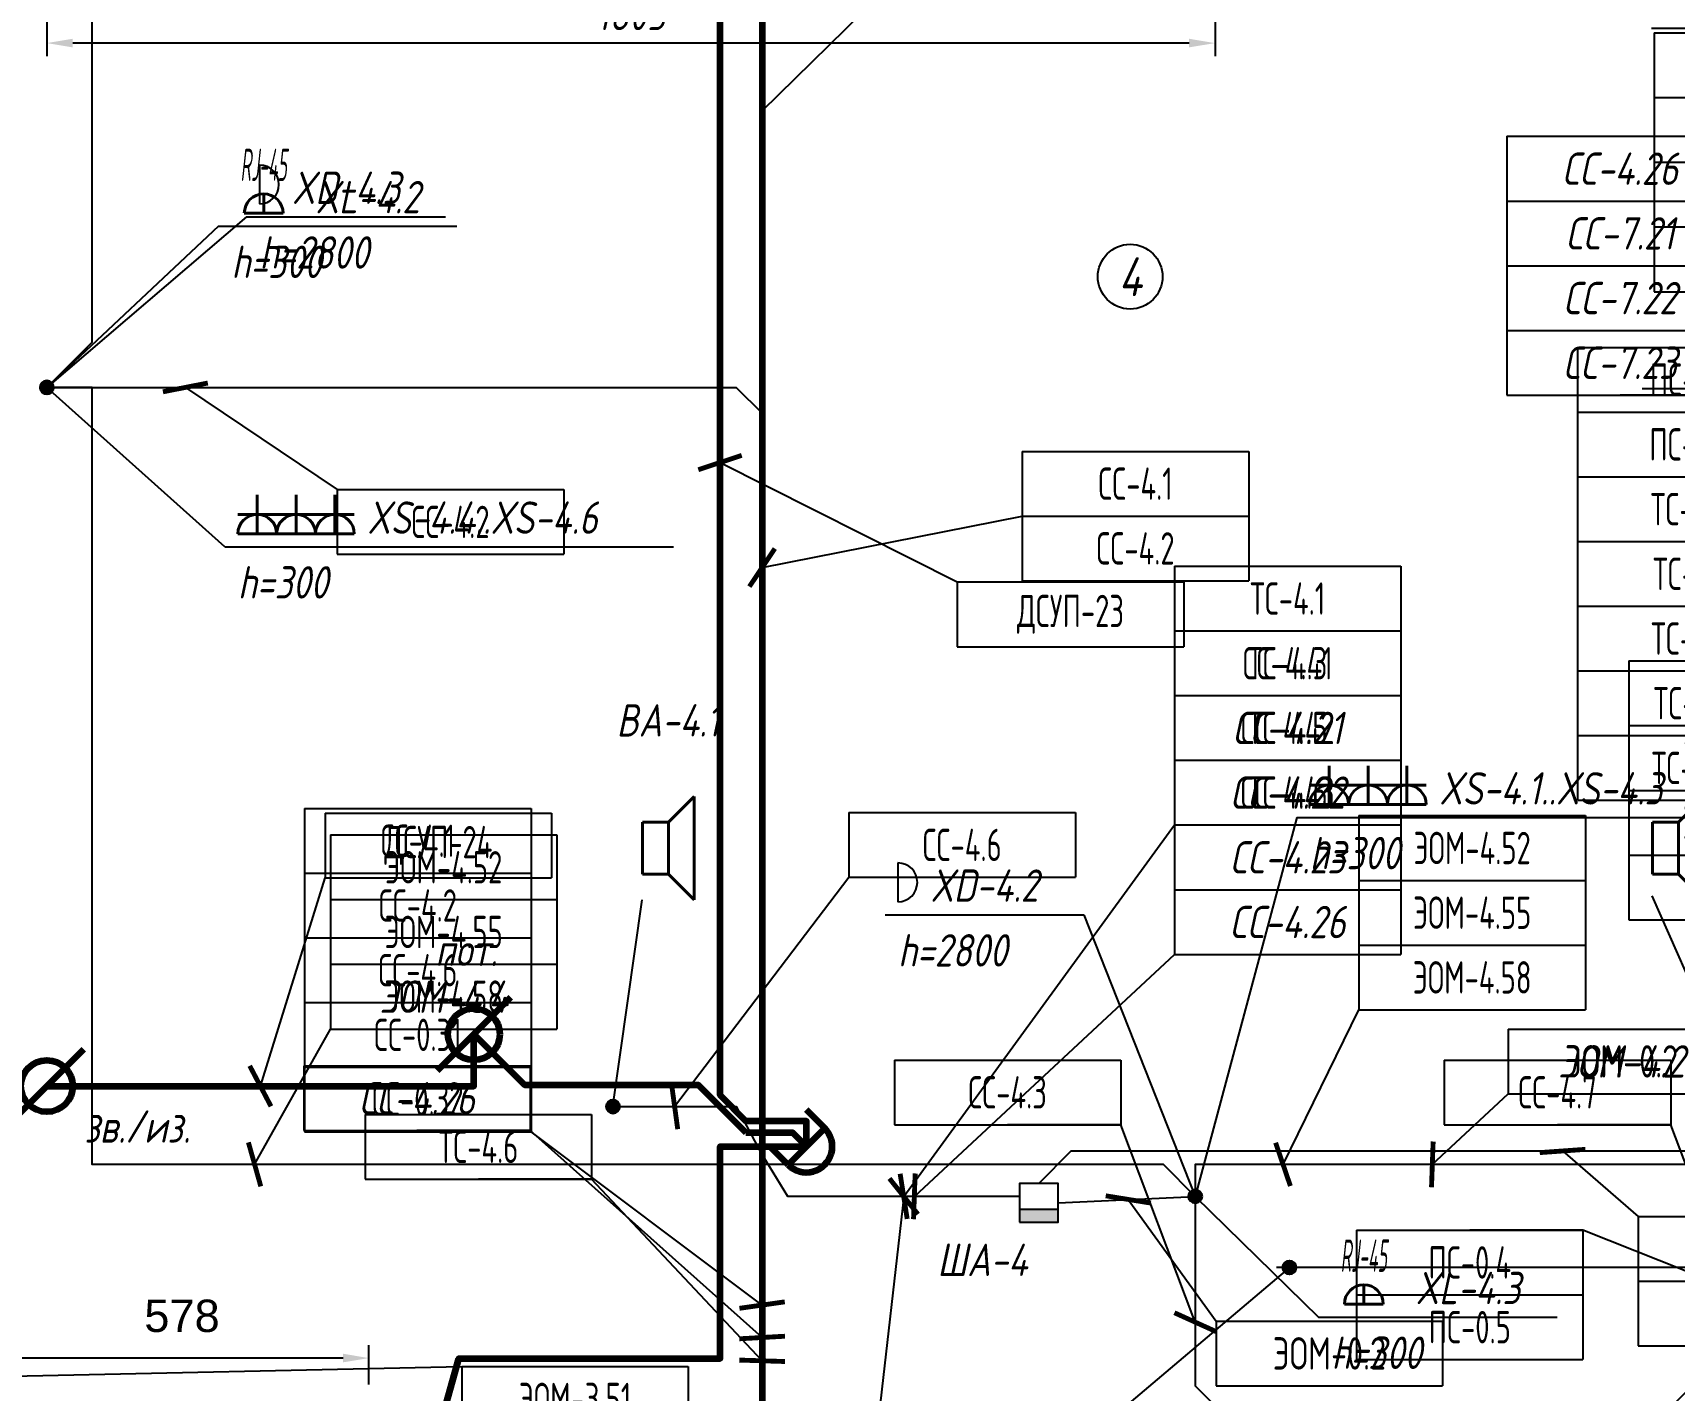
# Model space of a CAD drawing. Header units: millimetres. Extents: x -14566 to 16488, y -7315 to 17206.
# Drawn here: x 8930 to 11466, y 10080 to 12178 of the extents above; entities that cross this region are included whole.
import ezdxf
from ezdxf.enums import TextEntityAlignment as Align

# ---------------------------------------------------------------- set-up
doc = ezdxf.new("R2010")
doc.units = ezdxf.units.MM
for name, color, linetype in [('01 Экспликация', 7, 'Continuous'), ('02 Розетки', 7, 'Continuous'), ('03 Стационарное ЭО', 7, 'Continuous'), ('04 Освещение', 7, 'Continuous'), ('05 Слаботочка', 7, 'Continuous'), ('06 Авт-ка климата', 7, 'Continuous'), ('07 Авт-ка общая', 7, 'Continuous'), ('08 Пож. и техн. сигн.', 7, 'Continuous'), ('09 ДСУП', 7, 'Continuous'), ('10 Привязка', 7, 'Continuous'), ('12 Трассы и коробки 220', 7, 'Continuous'), ('13 Трассы и коробки слаботочки', 7, 'Continuous'), ('14 Лотки', 7, 'Continuous')]:
    doc.layers.add(name, color=color, linetype=linetype)
doc.styles.add('GOST typeA', font='')
doc.styles.get("Standard").update_dxf_attribs({"font": 'arial.ttf'})
doc.styles.add('ГОСТ-ISOCPEUR', font='isocpeui.ttf', dxfattribs={"width": 0.8})
doc.styles.get('GOST typeA').set_extended_font_data('GOST type A')
doc.linetypes.add('220V_LINE', pattern='A,0.2,-0.05,["~220V",Standard,S=0.1,R=0,X=0,Y=-0.05],-0.4,0.1', length=0.75)
doc.dimstyles.new('ISO-25', dxfattribs={"dimtxt": 2.5, "dimasz": 2.5, "dimexe": 1.25, "dimexo": 0.625, "dimtad": 1, "dimtxsty": 'Standard', "dimcen": 2.5, "dimadec": 0, "dimazin": 0, "dimtfac": 1, "dimtmove": 0, "dimatfit": 3, "dimfxl": 1, "dimarcsym": 0})

# ---------------------------------------------------------------- blocks, each defined once
blk = doc.blocks.new('громкоговоритель')
at = {"color": 0, "lineweight": -2}
for p, q in [((2, 2), (4, 4)), ((4, 4), (4, -4)), ((0, -2), (0, 2)), ((0, 2), (2, 2)), ((2, 2), (2, -2)), ((2, -2), (0, -2)), ((2, -2), (4, -4))]:
    blk.add_line(p, q, dxfattribs=at)
blk = doc.blocks.new('шкаф')
blk.add_hatch(color=256).paths.add_polyline_path([(3, 0), (3, 1), (0, 1), (0, 0)])
blk.add_line((0, 1), (3, 1))
blk.add_lwpolyline([(0, 0), (3, 0), (3, 3), (0, 3)], close=True)
blk = doc.blocks.new('розетка скрытая трехполюсная')
at = {"color": 0, "lineweight": -2}
for p, q in [((0, 0), (0, 3)), ((-1.5, 1.5), (1.5, 1.5)), ((-1.5, 0), (1.5, 0))]:
    blk.add_line(p, q, dxfattribs=at)
blk.add_arc((0, 0), 1.5, 0, 180, dxfattribs=at)
blk = doc.blocks.new('розетка RJ-45')
at = {"color": 0, "lineweight": -2}
for p, q in [((0, 0), (0, 1.5)), ((-1.5, 0), (1.5, 0))]:
    blk.add_line(p, q, dxfattribs=at)
blk.add_arc((0, 0), 1.5, 0, 180, dxfattribs=at)
at = {"color": 0, "lineweight": -2, "style": 'ГОСТ-ISOCPEUR', "width": 0.4}
blk.add_text('RJ-45', height=2.5, dxfattribs=at).set_placement((0, 2.5), align=Align.CENTER)
blk = doc.blocks.new('коробка коммутационная')
at = {"color": 0}
blk.add_line((0, 3), (0, 0), dxfattribs=at)
blk.add_arc((0, 1.5), 1.5, 270, 90, dxfattribs=at)
blk = doc.blocks.new('*T139')
at = {"layer": '02 Розетки', "color": 0, "lineweight": -2}
for p, q in [((0, 0), (350, 0)), ((0, 0), (0, -100)), ((350, 0), (350, -100)), ((0, -100), (350, -100))]:
    blk.add_line(p, q, dxfattribs=at)
at = {"layer": '02 Розетки', "color": 0, "insert": (175, -50), "char_height": 50, "width": 330, "attachment_point": 5, "style": 'ГОСТ-ISOCPEUR'}
blk.add_mtext('{ЭОМ-4.2}', dxfattribs=at)
blk = doc.blocks.new('*T140')
at = {"layer": '02 Розетки', "color": 0, "lineweight": -2}
for p, q in [((0, 0), (350, 0)), ((0, 0), (0, -100)), ((350, 0), (350, -100)), ((0, -100), (350, -100))]:
    blk.add_line(p, q, dxfattribs=at)
at = {"layer": '02 Розетки', "color": 0, "insert": (175, -50), "char_height": 50, "width": 330, "attachment_point": 5, "style": 'ГОСТ-ISOCPEUR'}
blk.add_mtext('{ЭОМ-4.4}', dxfattribs=at)
blk = doc.blocks.new('*T173')
at = {"layer": '03 Стационарное ЭО', "color": 0, "lineweight": -2}
for p, q in [((0, 0), (350, 0)), ((0, 0), (0, -100)), ((350, 0), (350, -100)), ((0, -100), (350, -100))]:
    blk.add_line(p, q, dxfattribs=at)
at = {"layer": '03 Стационарное ЭО', "color": 0, "insert": (175, -50), "char_height": 50, "width": 330, "attachment_point": 5, "style": 'GOST typeA'}
blk.add_mtext('{\\W0.9;ЭОМ-0.2}', dxfattribs=at)
blk = doc.blocks.new('*T190')
at = {"layer": '04 Освещение', "color": 0, "lineweight": -2}
for p, q in [((0, 0), (350, 0)), ((0, 0), (0, -500)), ((350, 0), (350, -500)), ((0, -100), (350, -100)), ((0, -200), (350, -200)), ((0, -300), (350, -300)), ((0, -400), (350, -400)), ((0, -500), (350, -500))]:
    blk.add_line(p, q, dxfattribs=at)
at = {"layer": '04 Освещение', "color": 0, "char_height": 50, "width": 330, "attachment_point": 5, "style": 'GOST typeA'}
for s, insert in [('{\\W0.8;ЭОМ-3.51}', (175, -50)), ('{\\W0.8;ЭОМ-3.60}', (175, -150)), ('{\\W0.8;ЭОМ-3.61}', (175, -250)), ('{\\W0.8;ЭОМ-9.51}', (175, -350)), ('{\\W0.8;ЭОМ-9.53}', (175, -450))]:
    blk.add_mtext(s, dxfattribs=dict(at, insert=insert))
blk = doc.blocks.new('*T200')
at = {"layer": '04 Освещение', "color": 0, "lineweight": -2}
for p, q in [((0, 0), (350, 0)), ((0, 0), (0, -300)), ((350, 0), (350, -300)), ((0, -100), (350, -100)), ((0, -200), (350, -200)), ((0, -300), (350, -300))]:
    blk.add_line(p, q, dxfattribs=at)
at = {"layer": '04 Освещение', "color": 0, "char_height": 50, "width": 330, "attachment_point": 5, "style": 'GOST typeA'}
for s, insert in [('{\\W0.8;ЭОМ-4.52}', (175, -50)), ('{\\W0.8;ЭОМ-4.55}', (175, -150)), ('{\\W0.8;ЭОМ-4.58}', (175, -250))]:
    blk.add_mtext(s, dxfattribs=dict(at, insert=insert))
blk = doc.blocks.new('*T201')
at = {"layer": '04 Освещение', "color": 0, "lineweight": -2}
for p, q in [((0, 0), (350, 0)), ((0, 0), (0, -300)), ((350, 0), (350, -300)), ((0, -100), (350, -100)), ((0, -200), (350, -200)), ((0, -300), (350, -300))]:
    blk.add_line(p, q, dxfattribs=at)
at = {"layer": '04 Освещение', "color": 0, "char_height": 50, "width": 330, "attachment_point": 5, "style": 'GOST typeA'}
for s, insert in [('{\\W0.8;ЭОМ-4.52}', (175, -50)), ('{\\W0.8;ЭОМ-4.55}', (175, -150)), ('{\\W0.8;ЭОМ-4.58}', (175, -250))]:
    blk.add_mtext(s, dxfattribs=dict(at, insert=insert))
blk = doc.blocks.new('*T203')
at = {"layer": '04 Освещение', "color": 0, "lineweight": -2}
for p, q in [((0, 0), (350, 0)), ((0, 0), (0, -400)), ((350, 0), (350, -400)), ((0, -100), (350, -100)), ((0, -200), (350, -200)), ((0, -300), (350, -300)), ((0, -400), (350, -400))]:
    blk.add_line(p, q, dxfattribs=at)
at = {"layer": '04 Освещение', "color": 0, "char_height": 50, "width": 330, "attachment_point": 5, "style": 'GOST typeA'}
for s, insert in [('{\\W0.8;ЭОМ-4.51}', (175, -50)), ('{\\W0.8;ЭОМ-4.53}', (175, -150)), ('{\\W0.8;ЭОМ-4.56}', (175, -250)), ('{\\W0.8;ЭОМ-4.60}', (175, -350))]:
    blk.add_mtext(s, dxfattribs=dict(at, insert=insert))
blk = doc.blocks.new('*T232')
at = {"layer": '04 Освещение', "color": 0, "lineweight": -2}
for p, q in [((0, 0), (350, 0)), ((0, 0), (0, -400)), ((350, 0), (350, -400)), ((0, -100), (350, -100)), ((0, -200), (350, -200)), ((0, -300), (350, -300)), ((0, -400), (350, -400))]:
    blk.add_line(p, q, dxfattribs=at)
at = {"layer": '04 Освещение', "color": 0, "char_height": 50, "width": 330, "attachment_point": 5, "style": 'GOST typeA'}
for s, insert in [('{\\W0.8;ЭОМ-4.51}', (175, -50)), ('{\\W0.8;ЭОМ-4.53}', (175, -150)), ('{\\W0.8;ЭОМ-4.59}', (175, -250)), ('{\\W0.8;ЭОМ-4.60}', (175, -350))]:
    blk.add_mtext(s, dxfattribs=dict(at, insert=insert))
blk = doc.blocks.new('*T248')
at = {"layer": '03 Стационарное ЭО', "color": 0, "lineweight": -2}
for p, q in [((0, 0), (350, 0)), ((0, 0), (0, -100)), ((350, 0), (350, -100)), ((0, -100), (350, -100))]:
    blk.add_line(p, q, dxfattribs=at)
at = {"layer": '03 Стационарное ЭО', "color": 0, "insert": (175, -50), "char_height": 50, "width": 330, "attachment_point": 5, "style": 'GOST typeA'}
blk.add_mtext('{\\W0.9;ЭОМ-0.2}', dxfattribs=at)
blk = doc.blocks.new('*T258')
at = {"layer": '07 Авт-ка общая', "color": 0, "lineweight": -2}
for p, q in [((0, 0), (350, 0)), ((0, 0), (0, -300)), ((350, 0), (350, -300)), ((0, -100), (350, -100)), ((0, -200), (350, -200)), ((0, -300), (350, -300))]:
    blk.add_line(p, q, dxfattribs=at)
at = {"layer": '07 Авт-ка общая', "color": 0, "char_height": 50, "width": 330, "attachment_point": 5, "style": 'GOST typeA'}
for s, insert in [('{\\W0.8;СС-4.41}', (175, -50)), ('{\\W0.8;СС-4.42}', (175, -150)), ('{\\W0.8;СС-4.43}', (175, -250))]:
    blk.add_mtext(s, dxfattribs=dict(at, insert=insert))
blk = doc.blocks.new('*T280')
at = {"layer": '06 Авт-ка климата', "color": 0, "lineweight": -2}
for p, q in [((0, 0), (350, 0)), ((0, 0), (0, -400)), ((350, 0), (350, -400)), ((0, -100), (350, -100)), ((0, -200), (350, -200)), ((0, -300), (350, -300)), ((0, -400), (350, -400))]:
    blk.add_line(p, q, dxfattribs=at)
at = {"layer": '06 Авт-ка климата', "color": 0, "char_height": 50, "width": 330, "attachment_point": 5, "style": 'ГОСТ-ISOCPEUR'}
for s, insert in [('{СС-4.21}', (175, -50)), ('{СС-4.22}', (175, -150)), ('{СС-4.23}', (175, -250)), ('{СС-4.26}', (175, -350))]:
    blk.add_mtext(s, dxfattribs=dict(at, insert=insert))
blk = doc.blocks.new('*T282')
at = {"layer": '06 Авт-ка климата', "color": 0, "lineweight": -2}
for p, q in [((0, 0), (350, 0)), ((0, 0), (0, -400)), ((350, 0), (350, -400)), ((0, -100), (350, -100)), ((0, -200), (350, -200)), ((0, -300), (350, -300)), ((0, -400), (350, -400))]:
    blk.add_line(p, q, dxfattribs=at)
at = {"layer": '06 Авт-ка климата', "color": 0, "char_height": 50, "width": 330, "attachment_point": 5, "style": 'ГОСТ-ISOCPEUR'}
for s, insert in [('{СС-4.26}', (175, -50)), ('{СС-7.21}', (175, -150)), ('{СС-7.22}', (175, -250)), ('{СС-7.23}', (175, -350))]:
    blk.add_mtext(s, dxfattribs=dict(at, insert=insert))
blk = doc.blocks.new('*T309')
at = {"layer": '06 Авт-ка климата', "color": 0, "lineweight": -2}
for p, q in [((0, 0), (350, 0)), ((0, 0), (0, -200)), ((350, 0), (350, -200)), ((0, -100), (350, -100)), ((0, -200), (350, -200))]:
    blk.add_line(p, q, dxfattribs=at)
at = {"layer": '06 Авт-ка климата', "color": 0, "char_height": 50, "width": 330, "attachment_point": 5, "style": 'ГОСТ-ISOCPEUR'}
for s, insert in [('{СС-4.24}', (175, -50)), ('{СС-4.25}', (175, -150))]:
    blk.add_mtext(s, dxfattribs=dict(at, insert=insert))
blk = doc.blocks.new('*T311')
at = {"layer": '06 Авт-ка климата', "color": 0, "lineweight": -2}
for p, q in [((0, 0), (350, 0)), ((0, 0), (0, -100)), ((350, 0), (350, -100)), ((0, -100), (350, -100))]:
    blk.add_line(p, q, dxfattribs=at)
at = {"layer": '06 Авт-ка климата', "color": 0, "insert": (175, -50), "char_height": 50, "width": 330, "attachment_point": 5, "style": 'ГОСТ-ISOCPEUR'}
blk.add_mtext('{СС-4.26}', dxfattribs=at)
blk = doc.blocks.new('*T351')
at = {"layer": '05 Слаботочка', "color": 0, "lineweight": -2}
for p, q in [((0, 0), (350, 0)), ((0, 0), (0, -200)), ((350, 0), (350, -200)), ((0, -100), (350, -100)), ((0, -200), (350, -200))]:
    blk.add_line(p, q, dxfattribs=at)
at = {"layer": '05 Слаботочка', "color": 0, "char_height": 50, "width": 330, "attachment_point": 5, "style": 'GOST typeA'}
for s, insert in [('{\\W0.8;СС-4.1}', (175, -50)), ('{\\W0.8;СС-4.2}', (175, -150))]:
    blk.add_mtext(s, dxfattribs=dict(at, insert=insert))
blk = doc.blocks.new('*T352')
at = {"layer": '05 Слаботочка', "color": 0, "lineweight": -2}
for p, q in [((0, 0), (350, 0)), ((0, 0), (0, -500)), ((350, 0), (350, -500)), ((0, -100), (350, -100)), ((0, -200), (350, -200)), ((0, -300), (350, -300)), ((0, -400), (350, -400)), ((0, -500), (350, -500))]:
    blk.add_line(p, q, dxfattribs=at)
at = {"layer": '05 Слаботочка', "color": 0, "char_height": 50, "width": 330, "attachment_point": 5, "style": 'GOST typeA'}
for s, insert in [('{\\W0.8;СС-4.1}', (175, -50)), ('{\\W0.8;СС-4.2}', (175, -150)), ('{\\W0.8;СС-4.6}', (175, -250)), ('{\\W0.8;СС-0.31}', (175, -350)), ('{\\W0.8;СС-0.32}', (175, -450))]:
    blk.add_mtext(s, dxfattribs=dict(at, insert=insert))
blk = doc.blocks.new('*T353')
at = {"layer": '05 Слаботочка', "color": 0, "lineweight": -2}
for p, q in [((0, 0), (350, 0)), ((0, 0), (0, -100)), ((350, 0), (350, -100)), ((0, -100), (350, -100))]:
    blk.add_line(p, q, dxfattribs=at)
at = {"layer": '05 Слаботочка', "color": 0, "insert": (175, -50), "char_height": 50, "width": 330, "attachment_point": 5, "style": 'GOST typeA'}
blk.add_mtext('{\\W0.8;СС-4.2}', dxfattribs=at)
blk = doc.blocks.new('*T354')
at = {"layer": '05 Слаботочка', "color": 0, "lineweight": -2}
for p, q in [((0, 0), (350, 0)), ((0, 0), (0, -100)), ((350, 0), (350, -100)), ((0, -100), (350, -100))]:
    blk.add_line(p, q, dxfattribs=at)
at = {"layer": '05 Слаботочка', "color": 0, "insert": (175, -50), "char_height": 50, "width": 330, "attachment_point": 5, "style": 'GOST typeA'}
blk.add_mtext('{\\W0.8;СС-4.3}', dxfattribs=at)
blk = doc.blocks.new('*T407')
at = {"layer": '08 Пож. и техн. сигн.', "color": 0, "lineweight": -2}
for p, q in [((0, 0), (350, 0)), ((0, 0), (0, -400)), ((350, 0), (350, -400)), ((0, -100), (350, -100)), ((0, -200), (350, -200)), ((0, -300), (350, -300)), ((0, -400), (350, -400))]:
    blk.add_line(p, q, dxfattribs=at)
at = {"layer": '08 Пож. и техн. сигн.', "color": 0, "char_height": 50, "width": 330, "attachment_point": 5, "style": 'GOST typeA'}
for s, insert in [('{\\W0.8;ТС-4.1}', (175, -50)), ('{\\W0.8;ТС-4.3}', (175, -150)), ('{\\W0.8;ТС-4.5}', (175, -250)), ('{\\W0.8;ТС-4.6}', (175, -350))]:
    blk.add_mtext(s, dxfattribs=dict(at, insert=insert))
blk = doc.blocks.new('*T419')
at = {"layer": '08 Пож. и техн. сигн.', "color": 0, "lineweight": -2}
for p, q in [((0, 0), (350, 0)), ((0, 0), (0, -700)), ((350, 0), (350, -700)), ((0, -100), (350, -100)), ((0, -200), (350, -200)), ((0, -300), (350, -300)), ((0, -400), (350, -400)), ((0, -500), (350, -500)), ((0, -600), (350, -600)), ((0, -700), (350, -700))]:
    blk.add_line(p, q, dxfattribs=at)
at = {"layer": '08 Пож. и техн. сигн.', "color": 0, "char_height": 50, "width": 330, "attachment_point": 5, "style": 'GOST typeA'}
for s, insert in [('{\\W0.8;ПС-0.3}', (175, -50)), ('{\\W0.8;ПС-0.4}', (175, -150)), ('{\\W0.8;ТС-4.6}', (175, -250)), ('{\\W0.8;ТС-8.1}', (175, -350)), ('{\\W0.8;ТС-8.2}', (175, -450)), ('{\\W0.8;ТС-7.1}', (175, -550)), ('{\\W0.8;ТС-7.2}', (175, -650))]:
    blk.add_mtext(s, dxfattribs=dict(at, insert=insert))
blk = doc.blocks.new('*T425')
at = {"layer": '08 Пож. и техн. сигн.', "color": 0, "lineweight": -2}
for p, q in [((0, 0), (350, 0)), ((0, 0), (0, -200)), ((350, 0), (350, -200)), ((0, -100), (350, -100)), ((0, -200), (350, -200))]:
    blk.add_line(p, q, dxfattribs=at)
at = {"layer": '08 Пож. и техн. сигн.', "color": 0, "char_height": 50, "width": 330, "attachment_point": 5, "style": 'GOST typeA'}
for s, insert in [('{\\W0.8;ПС-0.4}', (175, -50)), ('{\\W0.8;ПС-0.5}', (175, -150))]:
    blk.add_mtext(s, dxfattribs=dict(at, insert=insert))
blk = doc.blocks.new('*T448')
at = {"layer": '08 Пож. и техн. сигн.', "color": 0, "lineweight": -2}
for p, q in [((0, 0), (350, 0)), ((0, 0), (0, -100)), ((350, 0), (350, -100)), ((0, -100), (350, -100))]:
    blk.add_line(p, q, dxfattribs=at)
at = {"layer": '08 Пож. и техн. сигн.', "color": 0, "insert": (175, -50), "char_height": 50, "width": 330, "attachment_point": 5, "style": 'GOST typeA'}
blk.add_mtext('{\\W0.8;ТС-4.6}', dxfattribs=at)
blk = doc.blocks.new('*D485')
at = {"layer": '14 Лотки', "color": 0, "lineweight": -2}
for p, q in [((8871.2, 10089.4), (8871.2, 10150.1)), ((9449, 10089.4), (9449, 10150.1)), ((9409, 10130.1), (8911.2, 10130.1))]:
    blk.add_line(p, q, dxfattribs=at)
at = {"layer": '14 Лотки', "color": 0}
for points in [[(8911.2, 10136.8), (8911.2, 10123.5), (8871.2, 10130.1)], [(9409, 10123.5), (9409, 10136.8), (9449, 10130.1)]]:
    blk.add_solid(points, dxfattribs=at)
at = {"layer": 'Defpoints', "color": 0, "transparency": 16777216}
for p in [(8871.2, 10130.1), (8871.2, 10089.4), (9449, 10089.4)]:
    blk.add_point(p, dxfattribs=at)
at = {"layer": '14 Лотки', "color": 0, "insert": (9160.1, 10195.1), "char_height": 50, "attachment_point": 5}
blk.add_mtext('578', dxfattribs=at)
blk = doc.blocks.new('*T495')
at = {"layer": '05 Слаботочка', "color": 0, "lineweight": -2}
for p, q in [((0, 0), (350, 0)), ((0, 0), (0, -100)), ((350, 0), (350, -100)), ((0, -100), (350, -100))]:
    blk.add_line(p, q, dxfattribs=at)
at = {"layer": '05 Слаботочка', "color": 0, "insert": (175, -50), "char_height": 50, "width": 330, "attachment_point": 5, "style": 'GOST typeA'}
blk.add_mtext('{\\W0.8;СС-4.6}', dxfattribs=at)
blk = doc.blocks.new('*D516')
at = {"layer": '04 Освещение', "color": 0, "lineweight": -2, "transparency": 16777216}
for p, q in [((8951.2, 12262.2), (8951.2, 12142.6)), ((10756.7, 12262.2), (10756.7, 12142.6)), ((10716.7, 12162.6), (8991.2, 12162.6))]:
    blk.add_line(p, q, dxfattribs=at)
at = {"layer": '04 Освещение', "color": 0, "transparency": 16777216}
for points in [[(8991.2, 12169.3), (8991.2, 12156), (8951.2, 12162.6)], [(10716.7, 12156), (10716.7, 12169.3), (10756.7, 12162.6)]]:
    blk.add_solid(points, dxfattribs=at)
at = {"layer": 'Defpoints', "color": 0, "transparency": 16777216}
for p in [(8951.2, 12262.2), (10756.7, 12262.2), (8951.2, 12162.6)]:
    blk.add_point(p, dxfattribs=at)
at = {"layer": '04 Освещение', "color": 0, "transparency": 16777216, "insert": (9854, 12207.6), "char_height": 50, "attachment_point": 5, "style": 'ГОСТ-ISOCPEUR'}
blk.add_mtext('1805', dxfattribs=at)
blk = doc.blocks.new('*T539')
at = {"layer": '05 Слаботочка', "color": 0, "lineweight": -2}
for p, q in [((0, 0), (350, 0)), ((0, 0), (0, -100)), ((350, 0), (350, -100)), ((0, -100), (350, -100))]:
    blk.add_line(p, q, dxfattribs=at)
at = {"layer": '05 Слаботочка', "color": 0, "insert": (175, -50), "char_height": 50, "width": 330, "attachment_point": 5, "style": 'GOST typeA'}
blk.add_mtext('{\\W0.8;СС-4.7}', dxfattribs=at)
blk = doc.blocks.new('зажим')
at = {"layer": '09 ДСУП', "color": 0, "lineweight": -2}
for p, q in [((28.3, 28.3), (0, 56.6)), ((28.3, 28.3), (-28.3, -28.3)), ((-28.3, -28.3), (-56.6, 0))]:
    blk.add_line(p, q, dxfattribs=at)
blk.add_arc((0, 0), 40, 225, 45, dxfattribs=at)
blk = doc.blocks.new('клемма')
at = {"layer": '09 ДСУП', "color": 0, "lineweight": -2}
blk.add_line((56.6, 56.6), (-56.6, -56.6), dxfattribs=at)
blk.add_circle((0, 0), 40, dxfattribs=at)
blk = doc.blocks.new('*T579')
at = {"layer": '09 ДСУП', "color": 0, "lineweight": -2}
for p, q in [((0, 0), (350, 0)), ((0, 0), (0, -100)), ((350, 0), (350, -100)), ((0, -100), (350, -100))]:
    blk.add_line(p, q, dxfattribs=at)
at = {"layer": '09 ДСУП', "color": 0, "insert": (175, -50), "char_height": 50, "width": 330, "attachment_point": 5, "style": 'GOST typeA'}
blk.add_mtext('{\\W0.8;ДСУП-23}', dxfattribs=at)
blk = doc.blocks.new('*T580')
at = {"layer": '09 ДСУП', "color": 0, "lineweight": -2}
for p, q in [((0, 0), (350, 0)), ((0, 0), (0, -100)), ((350, 0), (350, -100)), ((0, -100), (350, -100))]:
    blk.add_line(p, q, dxfattribs=at)
at = {"layer": '09 ДСУП', "color": 0, "insert": (175, -50), "char_height": 50, "width": 330, "attachment_point": 5, "style": 'GOST typeA'}
blk.add_mtext('{\\W0.8;ДСУП-24}', dxfattribs=at)

msp = doc.modelspace()

# ---------------------------------------------------------------- hatches: boundary and pattern name
at = {"layer": '02 Розетки'}
msp.add_hatch(color=256, dxfattribs=at).paths.add_polyline_path([(10861.7, 10270.1, 1), (10881.7, 10270.1, 1)])
at = {"layer": '05 Слаботочка'}
msp.add_hatch(color=256, dxfattribs=at).paths.add_polyline_path([(9816.2, 10518.9, 1), (9836.2, 10518.9, 1)])
at = {"layer": '10 Привязка'}
for points in [[(8941.2, 11630.4, 1), (8961.2, 11630.4, 1)], [(10716.2, 10380.1, 1), (10736.2, 10380.1, 1)]]:
    msp.add_hatch(color=256, dxfattribs=at).paths.add_polyline_path(points)

# ---------------------------------------------------------------- linework, layer by layer
at = {"layer": '01 Экспликация'}
msp.add_circle((10625.6, 11801.6), 50, dxfattribs=at)
at = {"layer": '02 Розетки'}
for p, q in [((9226.4, 11384.2), (8951.2, 11630.4)), ((11417, 11628.6), (12125.9, 11628.6)), ((9226.4, 11384.2), (9920, 11384.2)), ((10883.2, 10965.7), (10726.2, 10380.1)), ((10883.2, 10965.7), (11576.8, 10965.7)), ((10871.7, 10270.1), (10502.4, 9957.6))]:
    msp.add_line(p, q, dxfattribs=at)
at = {"layer": '02 Розетки', "linetype": '220V_LINE', "ltscale": 200, "flags": 128}
msp.add_lwpolyline([(12141.9, 10270.1), (10851.7, 10270.1)], dxfattribs=at)
at = {"layer": '02 Розетки', "lineweight": 40}
msp.add_circle((10871.7, 10270.1), 10, dxfattribs=at)
at = {"layer": '03 Стационарное ЭО', "linetype": '220V_LINE', "ltscale": 200}
msp.add_line((10514.3, 10370.2), (10726.2, 10380.1), dxfattribs=at)
at = {"layer": '05 Слаботочка'}
for p, q in [((9216.4, 11879.5), (8951.2, 11630.4)), ((9216.4, 11879.5), (9585, 11879.5)), ((9826.2, 10518.9), (9871.1, 10838.5)), ((11576.2, 10518.9), (11432.3, 10844.8)), ((10726.2, 10380.1), (10916.7, 10193.4)), ((10916.7, 10193.4), (11285.3, 10193.4))]:
    msp.add_line(p, q, dxfattribs=at)
for points in [[(8951.2, 11630.4), (10016.7, 11630.4), (10056.7, 11590.4)], [(9826.2, 10518.9), (10016.7, 10518.9), (10056.7, 10443.6)], [(10726.2, 10380.1), (10726.2, 10087.4), (10776.2, 10037.4)]]:
    msp.add_lwpolyline(points, dxfattribs=at)
at = {"layer": '05 Слаботочка', "lineweight": 40}
msp.add_circle((9826.2, 10518.9), 10, dxfattribs=at)
at = {"layer": '06 Авт-ка климата'}
msp.add_lwpolyline([(10484.3, 10400.2), (10534.3, 10450.2), (12124.2, 10450.2), (12189.2, 10515.3)], dxfattribs=at)
at = {"layer": '09 ДСУП', "color": 3, "lineweight": 100}
for points in [[(10125.1, 10457.1), (10125.1, 10496.5), (10031.7, 10496.5), (9991.7, 10536.5), (9991.7, 12978.6), (10031.7, 12978.6)], [(8951.2, 10550.5), (9611.2, 10550.5), (9611.2, 10630.6)], [(9611.2, 10630.6), (9689.5, 10552.3), (9958, 10552.3), (10031.7, 10478.6)], [(10031.7, 10478.6), (10103.6, 10478.6), (10125.1, 10457.1)], [(9549, 9989.4), (9587.9, 10129.4), (9991.7, 10129.4), (9991.7, 10457.1), (10125.1, 10457.1)]]:
    msp.add_lwpolyline(points, dxfattribs=at)
at = {"layer": '10 Привязка', "lineweight": 40}
for centre in [(8951.2, 11630.4), (10726.2, 10380.1)]:
    msp.add_circle(centre, 10, dxfattribs=at)
at = {"layer": '12 Трассы и коробки 220'}
for p, q in [((9260, 11894), (8951.2, 11630.4)), ((9260, 11894), (9567.3, 11894)), ((10246.7, 10815.4), (10554, 10815.4)), ((10554, 10815.4), (10726.2, 10380.1))]:
    msp.add_line(p, q, dxfattribs=at)
at = {"layer": '12 Трассы и коробки 220', "linetype": '220V_LINE', "ltscale": 200, "flags": 128}
for points in [[(8951.2, 11630.4), (9021.2, 11700.4), (9021.2, 13930.3), (8951.2, 13930.3)], [(12397.3, 10429.5), (10726.2, 10429.5), (10726.2, 10380.1), (10676.9, 10429.5), (9021.2, 10429.5), (9021.2, 11630.4), (8951.2, 11630.4)]]:
    msp.add_lwpolyline(points, dxfattribs=at)
at = {"layer": '13 Трассы и коробки слаботочки', "lineweight": 100}
msp.add_lwpolyline([(10056.7, 14078.6), (10056.7, 10036.5)], dxfattribs=at)
at = {"layer": '13 Трассы и коробки слаботочки'}
msp.add_lwpolyline([(10454.3, 10380.1), (10096.7, 10380.1), (10056.7, 10445)], dxfattribs=at)

# ---------------------------------------------------------------- block references
for name, p in [('*T232', (11435.5, 12178.4)), ('*T282', (11207.8, 12018.5)), ('*T419', (11316.8, 11692.3)), ('*T351', (10458.8, 11531.6)), ('*T353', (9400, 11472.5)), ('*T407', (10694, 11354.1)), ('*T579', (10358.4, 11329.7)), ('*T258', (10694, 11254.1)), ('*T203', (11396.2, 11207.6)), ('*T280', (10694, 11154.1)), ('*T352', (9349.6, 10979.7)), ('*T580', (9381.4, 10972.5)), ('*T495', (10190.9, 10973.3)), ('*T200', (10979.2, 10968.5)), ('*T201', (9389.6, 10938.7)), ('*T140', (9389.6, 10738.7)), ('*T139', (11210, 10638.7)), ('*T173', (11210, 10638.7)), ('*T311', (9348.3, 10581.7)), ('*T354', (10261.1, 10590.8)), ('*T539', (11111.1, 10590.8)), ('*T448', (9443.2, 10506.6)), ('*T425', (10975.4, 10327.9)), ('*T309', (11410.7, 10349)), ('*T248', (10758.5, 10187.3)), ('*T190', (9592.6, 10116.9))]:
    msp.add_blockref(name, p)
at = {"lineweight": 40, "xscale": 20, "yscale": 20, "zscale": 20}
msp.add_blockref('шкаф', (10454.3, 10340.2), dxfattribs=at)
at = {"layer": '02 Розетки', "color": 1, "lineweight": 40, "xscale": 20, "yscale": 20, "zscale": 20}
for p in [(9276.4, 11404.2), (9336.4, 11404.2), (9396.4, 11404.2), (10933.2, 10985.7), (10993.2, 10985.7), (11053.2, 10985.7)]:
    msp.add_blockref('розетка скрытая трехполюсная', p, dxfattribs=at)
at = {"layer": '05 Слаботочка', "color": 6, "lineweight": 40, "xscale": 20, "yscale": 20, "zscale": 20}
for p in [(9286.4, 11899.5), (10986.7, 10213.4)]:
    msp.add_blockref('розетка RJ-45', p, dxfattribs=at)
at = {"layer": '05 Слаботочка', "lineweight": 40, "xscale": 20, "yscale": 20, "zscale": 20}
for p in [(9871.8, 10918.3), (11433, 10918.3)]:
    msp.add_blockref('громкоговоритель', p, dxfattribs=at)
at = {"layer": '09 ДСУП', "lineweight": 100}
for name, p in [('клемма', (9611.2, 10630.6)), ('клемма', (8951.2, 10550.5)), ('зажим', (10125.1, 10457.1))]:
    msp.add_blockref(name, p, dxfattribs=at)
at = {"layer": '12 Трассы и коробки 220', "xscale": 20, "yscale": 20, "zscale": 20}
for p in [(9280, 11914), (10266.7, 10835.4)]:
    msp.add_blockref('коробка коммутационная', p, dxfattribs=at)

# ---------------------------------------------------------------- texts
at = {"linetype": 'Continuous', "style": 'ГОСТ-ISOCPEUR', "width": 0.8}
msp.add_text('ША-4', height=50, dxfattribs=at).set_placement((10327.5, 10256.9))
at = {"layer": '01 Экспликация', "style": 'ГОСТ-ISOCPEUR', "width": 0.8}
msp.add_text('4', height=60, dxfattribs=at).set_placement((10625.6, 11801.6), align=Align.MIDDLE)
at = {"layer": '02 Розетки', "linetype": 'Continuous', "style": 'ГОСТ-ISOCPEUR', "width": 0.8}
for s, p in [('XS-4.4..XS-4.6', (9446.4, 11404.2)), ('h=300', (9246.4, 11304.1)), ('XS-4.1..XS-4.3', (11103.2, 10985.7)), ('h=300', (10903.2, 10885.6))]:
    msp.add_text(s, height=50, dxfattribs=at).set_placement(p)
at = {"layer": '05 Слаботочка', "linetype": 'Continuous', "style": 'ГОСТ-ISOCPEUR', "width": 0.8}
for s, p in [('XL-4.2', (9366.4, 11899.5)), ('h=300', (9236.4, 11799.5)), ('XL-4.3', (11066.7, 10213.4)), ('h=300', (10936.7, 10113.3))]:
    msp.add_text(s, height=50, dxfattribs=at).set_placement(p)
msp.add_text('BA-4.1', height=50, dxfattribs=at).set_placement((9991, 11090.8), align=Align.RIGHT)
at = {"layer": '09 ДСУП', "linetype": 'Continuous', "style": 'ГОСТ-ISOCPEUR', "width": 0.8}
for s, p in [('пот.', (9551.7, 10736.2)), ('зв./из.', (9009.1, 10463.1))]:
    msp.add_text(s, height=50, dxfattribs=at).set_placement(p)
at = {"layer": '12 Трассы и коробки 220', "linetype": 'Continuous', "style": 'ГОСТ-ISOCPEUR', "width": 0.8}
for s, p in [('XD-4.3', (9330, 11914)), ('h=2800', (9280, 11814)), ('XD-4.2', (10316.7, 10835.4)), ('h=2800', (10266.7, 10735.3))]:
    msp.add_text(s, height=50, dxfattribs=at).set_placement(p)

# ---------------------------------------------------------------- dimensions: what is measured, and where the dimension line sits
at = {"layer": '04 Освещение', "color": 3}
dim = msp.add_linear_dim(base=(8951.2344, 12162.6286), p1=(10756.709, 12262.1726), p2=(8951.2344, 12262.1726), dimstyle='ISO-25', override={"dimtxt": 50, "dimasz": 40, "dimexe": 20, "dimexo": 0, "dimgap": 20, "dimdec": 0, "dimtxsty": 'ГОСТ-ISOCPEUR'}, dxfattribs=at)
dim.commit()
dim.dimension.update_dxf_attribs({"geometry": '*D516', "text_midpoint": (9853.9717, 12207.6286)})
at = {"layer": '14 Лотки'}
dim = msp.add_linear_dim(base=(8871.2, 10130.1), p1=(9449, 10089.4), p2=(8871.2, 10089.4), dimstyle='ISO-25', override={"dimtxt": 50, "dimasz": 40, "dimexe": 20, "dimexo": 0, "dimgap": 40, "dimdec": 0}, dxfattribs=at)
dim.commit()
dim.dimension.update_dxf_attribs({"geometry": '*D485', "text_midpoint": (9160.1, 10195.1)})

# ---------------------------------------------------------------- leaders
at = {"layer": '02 Розетки'}
for points in [[(9272.3, 10429.5), (9389.6, 10638.7), (9564.6, 10638.7)], [(11092.6, 10429.5), (11210, 10538.7), (11385, 10538.7)], [(11673.3, 10270.1), (11354.6, 9945.7), (11164.5, 9945.7)]]:
    msp.add_leader(points, dimstyle='ISO-25', override={"dimasz": 50, "dimgap": 1, "dimtad": 0, "dimldrblk": 'ArchTick'}, dxfattribs=at)
at = {"layer": '03 Стационарное ЭО'}
for points in [[(11092.6, 10429.5), (11210, 10538.7), (11385, 10538.7)], [(10622.7, 10375.3), (10758.5, 10187.3), (10933.5, 10187.3)]]:
    msp.add_leader(points, dimstyle='ISO-25', override={"dimasz": 50, "dimgap": 1, "dimtad": 0, "dimldrblk": 'ArchTick'}, dxfattribs=at)
at = {"layer": '04 Освещение'}
for points in [[(10861.8, 10429.5), (10979.2, 10668.5), (11154.2, 10668.5)], [(9272.3, 10429.5), (9389.6, 10638.7), (9564.6, 10638.7)], [(8701.2, 10098.1), (9592.6, 10116.9), (9767.6, 10116.9)]]:
    msp.add_leader(points, dimstyle='ISO-25', override={"dimasz": 50, "dimgap": 1, "dimtad": 0, "dimldrblk": 'ArchTick'}, dxfattribs=at)
at = {"layer": '05 Слаботочка'}
for points in [[(12598.5, 11978.6), (11606.2, 12185.1), (11431.2, 12185.1)], [(9165.3, 11630.4), (9400, 11472.5), (9575, 11472.5)], [(10056.7, 11351.9), (10458.8, 11431.6), (10633.8, 11431.6)], [(9921.5, 10518.9), (10190.9, 10873.3), (10365.9, 10873.3)], [(10056.7, 10212), (9699.6, 10479.7), (9524.6, 10479.7)], [(10726.2, 10185.6), (10611.1, 10490.8), (10436.1, 10490.8)], [(11576.2, 10185.6), (11461.1, 10490.8), (11286.1, 10490.8)], [(10275.5, 10380.1), (10220.8, 9899.1), (10045.8, 9899.1)]]:
    msp.add_leader(points, dimstyle='ISO-25', override={"dimasz": 50, "dimgap": 1, "dimtad": 0, "dimldrblk": 'ArchTick'}, dxfattribs=at)
at = {"layer": '06 Авт-ка климата'}
for points in [[(12598.5, 11978.6), (11606.2, 12185.1), (11431.2, 12185.1)], [(12598.5, 11275.8), (11557.8, 11618.5), (11382.8, 11618.5)], [(10292, 10380.1), (10694, 10754.1), (10869, 10754.1)], [(10056.7, 10161.9), (9698.3, 10481.7), (9523.3, 10481.7)], [(11293.9, 10450.2), (11410.7, 10349), (11585.7, 10349)]]:
    msp.add_leader(points, dimstyle='ISO-25', override={"dimasz": 50, "dimgap": 1, "dimtad": 0, "dimldrblk": 'ArchTick'}, dxfattribs=at)
at = {"layer": '07 Авт-ка общая'}
msp.add_leader([(10275.5, 10380.1), (10694, 10954.1), (10869, 10954.1)], dimstyle='ISO-25', override={"dimasz": 50, "dimgap": 1, "dimtad": 0, "dimldrblk": 'ArchTick'}, dxfattribs=at)
at = {"layer": '08 Пож. и техн. сигн.'}
for points in [[(10056.7, 12058.1), (10458.8, 12451.6), (10633.8, 12451.6)], [(10275.5, 10380.1), (10694, 10954.1), (10869, 10954.1)], [(10056.7, 10125.9), (9793.2, 10406.6), (9618.2, 10406.6)], [(11578.2, 10227.3), (11325.4, 10327.9), (11150.4, 10327.9)]]:
    msp.add_leader(points, dimstyle='ISO-25', override={"dimasz": 50, "dimgap": 1, "dimtad": 0, "dimldrblk": 'ArchTick'}, dxfattribs=at)
at = {"layer": '09 ДСУП'}
for points in [[(9991.7, 11514.3), (10358.4, 11329.7), (10518.3, 11329.7)], [(9281.2, 10550.5), (9381.4, 10872.5), (9556.4, 10872.5)]]:
    msp.add_leader(points, dimstyle='ISO-25', override={"dimasz": 50, "dimgap": 1, "dimtad": 0, "dimldrblk": 'ArchTick'}, dxfattribs=at)

doc.saveas('drawing.dxf')
